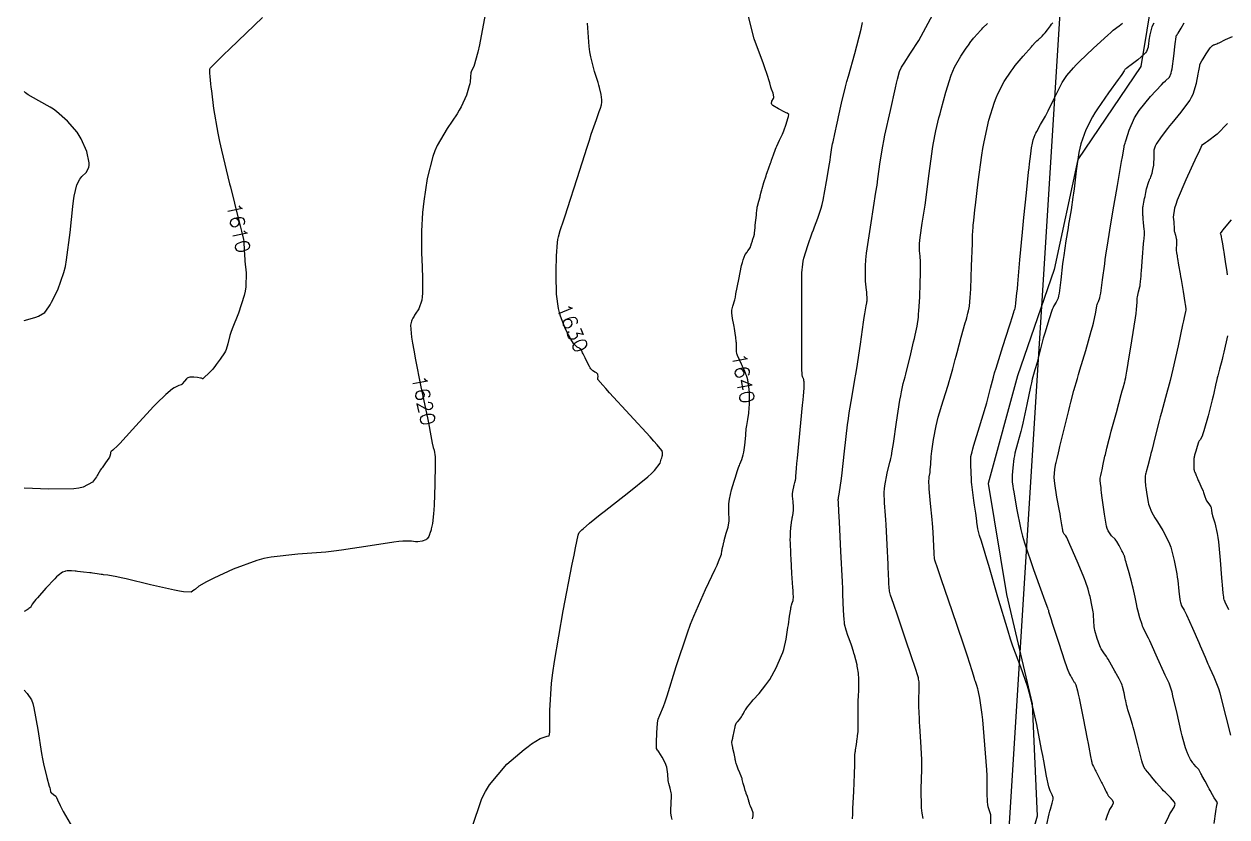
# Model space of a CAD drawing. Header units: metres. Extents: x 837477 to 838477, y 1189014 to 1191014.
# Drawn here: x 837476.5 to 837786.5, y 1189446.9 to 1189651.3 of the extents above; entities that cross this region are included whole.
import ezdxf

# ---------------------------------------------------------------- set-up
doc = ezdxf.new("R2010")
doc.units = ezdxf.units.M
doc.header["$LTSCALE"] = 0.3
doc.layers.add('COTAS 10', color=1, linetype='Continuous')
doc.layers.add('LINEA_DE_CEROS', color=61, linetype='Continuous')
doc.layers.add('Linea_Tendencia', color=51, linetype='Continuous', lineweight=20)
doc.styles.get("Standard").update_dxf_attribs({"font": 'simplex.shx'})

msp = doc.modelspace()

# ---------------------------------------------------------------- linework, layer by layer
at = {"layer": 'COTAS 10'}
for points, elevation in [([(837596.441, 1189659.834), (837594.328, 1189648.281), (837593.865, 1189645.979), (837593.455, 1189644.067), (837592.411, 1189640.402), (837591.862, 1189639.309), (837591.763, 1189639.018), (837591.687, 1189638.731), (837591.606, 1189637.739), (837591.48, 1189636.43), (837591.375, 1189635.944), (837591.24, 1189635.405), (837590.503, 1189633.013), (837589.173, 1189630.025), (837588.665, 1189629.11), (837588.096, 1189628.158), (837585.538, 1189624.405), (837582.952, 1189619.992), (837582.366, 1189618.624), (837581.836, 1189617.193), (837580.393, 1189611.497), (837579.518, 1189605.704), (837579.346, 1189604.211), (837579.204, 1189602.766), (837578.948, 1189597.949), (837578.953, 1189593.395), (837578.975, 1189592.115), (837579.008, 1189590.827), (837579.203, 1189586.11), (837579.207, 1189581.95), (837579.119, 1189581.014), (837578.991, 1189580.171), (837578.209, 1189577.907), (837577.346, 1189576.539), (837577.167, 1189576.261), (837577.014, 1189576.027), (837576.682, 1189575.547), (837576.5, 1189575.149), (837576.443, 1189574.968), (837576.383, 1189574.755), (837576.139, 1189573.728), (837576.372, 1189570.609), (837576.612, 1189569.078), (837576.927, 1189567.257), (837577.424, 1189564.741), (837578.701, 1189558.267), (837580.545, 1189549.358), (837580.905, 1189547.588), (837581.199, 1189546.12), (837581.719, 1189543.333), (837581.853, 1189542.556), (837581.905, 1189542.354), (837581.962, 1189542.158), (837582.222, 1189541.501), (837582.427, 1189539.771), (837582.451, 1189538.899), (837582.46, 1189537.857), (837582.373, 1189532.676), (837582.165, 1189527.296), (837582.098, 1189526.129), (837582.027, 1189525.102), (837581.735, 1189522.555), (837581.458, 1189521.205), (837581.397, 1189520.932), (837581.342, 1189520.702), (837581.2, 1189520.234), (837581.078, 1189519.964), (837581.037, 1189519.859), (837580.991, 1189519.741), (837580.799, 1189519.203), (837580.407, 1189518.645), (837580.237, 1189518.514), (837580.039, 1189518.393), (837579.1, 1189518.041), (837578.007, 1189517.871), (837577.712, 1189517.865), (837577.42, 1189517.877), (837576.395, 1189518.067), (837574.141, 1189518.058), (837573.074, 1189517.944), (837571.816, 1189517.782), (837565.675, 1189516.795), (837558.327, 1189515.682), (837556.307, 1189515.441), (837554.295, 1189515.229), (837547.08, 1189514.705), (837540.154, 1189513.909), (837538.322, 1189513.525), (837536.528, 1189513.07), (837530.361, 1189510.838), (837525.411, 1189508.517), (837524.384, 1189508.006), (837523.505, 1189507.552), (837521.575, 1189506.388), (837520.682, 1189505.68), (837520.457, 1189505.514), (837520.242, 1189505.361), (837519.549, 1189504.915), (837517.566, 1189504.982), (837516.539, 1189505.153), (837515.303, 1189505.39), (837509.114, 1189506.795), (837502.835, 1189508.288), (837501.543, 1189508.581), (837500.445, 1189508.821), (837498.095, 1189509.252), (837497.017, 1189509.362), (837496.721, 1189509.399), (837496.426, 1189509.44), (837495.372, 1189509.611), (837494.192, 1189509.799), (837493.819, 1189509.85), (837493.424, 1189509.9), (837491.831, 1189510.077), (837490.31, 1189510.224), (837489.961, 1189510.255), (837489.643, 1189510.282), (837488.756, 1189510.347), (837488.164, 1189510.375), (837488.032, 1189510.379), (837487.914, 1189510.381), (837487.603, 1189510.376), (837487.287, 1189510.31), (837487.165, 1189510.273), (837487.03, 1189510.228), (837486.418, 1189510.002), (837485.333, 1189509.199), (837484.899, 1189508.791), (837484.407, 1189508.303), (837482.145, 1189505.87), (837479.996, 1189503.438), (837479.575, 1189502.95), (837479.229, 1189502.543), (837478.609, 1189501.745), (837478.471, 1189501.471), (837478.429, 1189501.395), (837478.387, 1189501.318), (837478.222, 1189501.037), (837477.783, 1189500.656), (837477.568, 1189500.517), (837477.312, 1189500.362), (837476.514, 1189499.929)], 1620), ([(837537.99, 1189653.046), (837529.566, 1189644.951), (837527.946, 1189643.388), (837526.635, 1189642.119), (837524.474, 1189639.986), (837524.355, 1189639.772), (837524.331, 1189639.713), (837524.311, 1189639.654), (837524.273, 1189639.442), (837524.278, 1189639.069), (837524.286, 1189638.907), (837524.296, 1189638.721), (837524.354, 1189637.839), (837524.556, 1189635.939), (837524.657, 1189635.111), (837524.777, 1189634.152), (837525.375, 1189629.596), (837526.475, 1189623.2), (837526.912, 1189621.08), (837527.407, 1189618.81), (837529.484, 1189610.144), (837529.673, 1189609.352), (837531.806, 1189600.914), (837532.217, 1189599.287), (837532.55, 1189597.967), (837533.105, 1189595.762), (837533.15, 1189595.29), (837533.162, 1189595.063), (837533.174, 1189594.793), (837533.213, 1189593.471), (837533.317, 1189591.535), (837533.37, 1189590.878), (837533.433, 1189590.17), (837533.746, 1189587.175), (837533.674, 1189583.562), (837533.493, 1189582.462), (837533.244, 1189581.321), (837531.765, 1189576.842), (837530.168, 1189572.732), (837529.844, 1189571.824), (837529.572, 1189571.015), (837529.016, 1189568.921), (837528.586, 1189567.437), (837528.392, 1189567.012), (837528.166, 1189566.581), (837527.082, 1189564.974), (837526.025, 1189563.609), (837525.817, 1189563.33), (837525.645, 1189563.095), (837525.329, 1189562.604), (837525.07, 1189562.252), (837524.934, 1189562.104), (837524.771, 1189561.935), (837523.951, 1189561.14), (837523.132, 1189560.381), (837522.969, 1189560.234), (837522.835, 1189560.114), (837522.581, 1189559.91), (837522.514, 1189559.901), (837522.498, 1189559.904), (837522.483, 1189559.91), (837522.435, 1189559.952), (837522.217, 1189560.025), (837522.094, 1189560.049), (837521.944, 1189560.076), (837521.176, 1189560.189), (837520.306, 1189560.285), (837520.091, 1189560.3), (837519.887, 1189560.311), (837519.245, 1189560.311), (837518.684, 1189560.128), (837518.531, 1189560.024), (837518.38, 1189559.896), (837517.843, 1189559.241), (837517.298, 1189558.581), (837517.141, 1189558.451), (837516.983, 1189558.343), (837516.389, 1189558.142), (837515.507, 1189557.756), (837515.166, 1189557.532), (837514.784, 1189557.256), (837513.055, 1189555.833), (837510.654, 1189553.533), (837509.849, 1189552.704), (837508.982, 1189551.791), (837505.342, 1189547.8), (837501.975, 1189544.076), (837501.28, 1189543.332), (837500.688, 1189542.713), (837499.409, 1189541.513), (837498.941, 1189541.127), (837498.861, 1189541.021), (837498.803, 1189540.915), (837498.772, 1189540.532), (837498.647, 1189539.94), (837498.529, 1189539.701), (837498.375, 1189539.429), (837497.517, 1189538.178), (837496.603, 1189536.926), (837496.413, 1189536.654), (837496.25, 1189536.414), (837495.891, 1189535.82), (837495.52, 1189535.188), (837495.35, 1189534.926), (837495.151, 1189534.626), (837494.188, 1189533.224), (837491.752, 1189531.946), (837490.625, 1189531.723), (837489.301, 1189531.557), (837482.884, 1189531.431), (837476.514, 1189531.657)], 1610), ([(837643.572, 1189446.266), (837643.362, 1189446.945), (837643.221, 1189447.877), (837643.21, 1189448.235), (837643.211, 1189448.636), (837643.316, 1189450.443), (837643.383, 1189452.316), (837643.359, 1189452.759), (837643.318, 1189453.17), (837643.016, 1189454.377), (837642.67, 1189455.529), (837642.6, 1189455.904), (837642.542, 1189456.304), (837642.425, 1189457.95), (837642.176, 1189459.724), (837642.034, 1189460.205), (837641.86, 1189460.68), (837640.97, 1189462.358), (837640.077, 1189463.701), (837639.902, 1189463.965), (837639.757, 1189464.184), (837639.496, 1189464.583), (837639.47, 1189465.257), (837639.474, 1189465.647), (837639.483, 1189466.126), (837639.558, 1189468.592), (837639.743, 1189471.144), (837639.822, 1189471.676), (837639.912, 1189472.133), (837640.338, 1189473.154), (837641.299, 1189475.401), (837641.727, 1189476.63), (837642.225, 1189478.122), (837644.607, 1189485.705), (837647.49, 1189494.408), (837648.304, 1189496.607), (837649.123, 1189498.715), (837652.14, 1189505.565), (837654.626, 1189510.769), (837655.113, 1189511.839), (837655.511, 1189512.748), (837656.218, 1189514.691), (837656.365, 1189515.571), (837656.411, 1189515.811), (837656.458, 1189516.048), (837656.644, 1189516.888), (837656.851, 1189517.737), (837656.912, 1189517.98), (837656.973, 1189518.226), (837657.207, 1189519.144), (837657.466, 1189520.091), (837657.544, 1189520.357), (837657.624, 1189520.623), (837657.933, 1189521.598), (837658.165, 1189522.792), (837658.196, 1189523.197), (837658.213, 1189523.635), (837658.154, 1189525.485), (837658.17, 1189527.628), (837658.234, 1189528.251), (837658.323, 1189528.885), (837658.859, 1189531.281), (837659.51, 1189533.514), (837659.672, 1189534.046), (837659.826, 1189534.54), (837660.313, 1189536.012), (837660.753, 1189537.234), (837660.877, 1189537.57), (837661.001, 1189537.905), (837661.457, 1189539.107), (837661.853, 1189540.311), (837661.94, 1189540.647), (837662.017, 1189540.985), (837662.214, 1189542.215), (837662.338, 1189543.481), (837662.37, 1189543.842), (837662.4, 1189544.206), (837662.5, 1189545.558), (837662.632, 1189546.984), (837662.684, 1189547.395), (837662.741, 1189547.813), (837663.001, 1189549.383), (837663.257, 1189551.028), (837663.312, 1189551.494), (837663.36, 1189551.965), (837663.478, 1189553.702), (837663.497, 1189555.414), (837663.482, 1189555.869), (837663.459, 1189556.316), (837663.303, 1189557.86), (837663.107, 1189559.13), (837663.058, 1189559.404), (837663.011, 1189559.644), (837662.861, 1189560.229), (837662.667, 1189560.722), (837662.594, 1189560.904), (837662.511, 1189561.105), (837662.139, 1189561.995), (837661.679, 1189563.046), (837661.542, 1189563.349), (837661.4, 1189563.657), (837660.849, 1189564.81), (837660.382, 1189565.863), (837660.293, 1189566.108), (837660.222, 1189566.332), (837660.108, 1189566.969), (837660.109, 1189567.406), (837660.109, 1189567.817), (837660.115, 1189567.989), (837660.12, 1189568.041), (837660.125, 1189568.095), (837660.153, 1189568.305), (837660.128, 1189568.859), (837660.1, 1189569.131), (837660.063, 1189569.453), (837659.907, 1189570.648), (837659.855, 1189571.041), (837659.577, 1189572.884), (837659.496, 1189573.367), (837659.415, 1189573.838), (837659.106, 1189575.44), (837658.926, 1189576.858), (837658.925, 1189577.213), (837658.945, 1189577.551), (837659.193, 1189578.636), (837659.66, 1189580.28), (837659.817, 1189580.971), (837659.987, 1189581.764), (837660.701, 1189585.479), (837661.441, 1189589.132), (837661.626, 1189589.886), (837661.803, 1189590.529), (837662.371, 1189591.921), (837662.843, 1189592.542), (837662.958, 1189592.698), (837663.068, 1189592.849), (837663.411, 1189593.336), (837663.688, 1189593.828), (837663.757, 1189593.981), (837663.821, 1189594.141), (837664.024, 1189594.779), (837664.212, 1189595.464), (837664.267, 1189595.654), (837664.324, 1189595.845), (837664.543, 1189596.533), (837664.729, 1189597.199), (837664.765, 1189597.375), (837664.795, 1189597.548), (837664.846, 1189598.145), (837664.891, 1189598.898), (837664.916, 1189599.169), (837664.946, 1189599.468), (837665.102, 1189600.775), (837665.256, 1189602.061), (837665.286, 1189602.346), (837665.309, 1189602.601), (837665.346, 1189603.268), (837665.423, 1189603.917), (837665.472, 1189604.161), (837665.533, 1189604.432), (837665.851, 1189605.645), (837666.179, 1189606.821), (837666.246, 1189607.07), (837666.302, 1189607.285), (837666.417, 1189607.785), (837666.564, 1189608.374), (837666.639, 1189608.645), (837666.73, 1189608.963), (837667.186, 1189610.501), (837667.72, 1189612.207), (837667.861, 1189612.63), (837667.997, 1189613.032), (837668.464, 1189614.306), (837668.914, 1189615.503), (837669.04, 1189615.857), (837669.167, 1189616.221), (837669.63, 1189617.614), (837670.16, 1189619.078), (837670.329, 1189619.486), (837670.507, 1189619.895), (837671.231, 1189621.384), (837671.97, 1189622.928), (837672.159, 1189623.372), (837672.34, 1189623.824), (837672.938, 1189625.517), (837673.372, 1189626.954), (837673.45, 1189627.245), (837673.51, 1189627.49), (837673.577, 1189627.986), (837673.144, 1189628.332), (837672.89, 1189628.482), (837672.577, 1189628.656), (837670.958, 1189629.478), (837669.477, 1189630.38), (837669.25, 1189630.605), (837669.102, 1189630.818), (837669.232, 1189631.497), (837669.674, 1189632.175), (837669.723, 1189632.389), (837669.741, 1189632.614), (837669.542, 1189633.518), (837669.165, 1189634.523), (837669.071, 1189634.811), (837668.982, 1189635.104), (837668.695, 1189636.199), (837667.922, 1189638.624), (837667.525, 1189639.755), (837667.048, 1189641.087), (837664.669, 1189647.557), (837662.851, 1189654.671)], 1640), ([(837690.038, 1189446.412), (837690.075, 1189447.611), (837690.103, 1189448.301), (837690.139, 1189449.146), (837690.334, 1189453.494), (837690.526, 1189457.944), (837690.56, 1189458.855), (837690.586, 1189459.626), (837690.612, 1189461.249), (837690.599, 1189461.931), (837690.601, 1189462.108), (837690.605, 1189462.28), (837690.639, 1189462.861), (837690.727, 1189463.618), (837690.766, 1189463.901), (837690.811, 1189464.217), (837691.025, 1189465.624), (837691.242, 1189467.112), (837691.289, 1189467.479), (837691.33, 1189467.826), (837691.43, 1189468.915), (837691.476, 1189470.256), (837691.483, 1189470.761), (837691.488, 1189471.326), (837691.484, 1189473.849), (837691.489, 1189476.536), (837691.5, 1189477.204), (837691.515, 1189477.838), (837691.601, 1189479.849), (837691.657, 1189481.575), (837691.652, 1189482.029), (837691.639, 1189482.472), (837691.518, 1189483.985), (837691.312, 1189485.387), (837691.246, 1189485.76), (837691.175, 1189486.127), (837690.885, 1189487.397), (837690.513, 1189488.727), (837690.39, 1189489.132), (837690.259, 1189489.552), (837689.715, 1189491.202), (837689.143, 1189492.862), (837688.995, 1189493.289), (837688.851, 1189493.703), (837688.368, 1189495.078), (837687.988, 1189496.653), (837687.909, 1189497.192), (837687.841, 1189497.776), (837687.691, 1189500.257), (837687.544, 1189504.274), (837687.478, 1189505.826), (837687.402, 1189507.569), (837687.033, 1189515.453), (837686.665, 1189522.935), (837686.588, 1189524.425), (837686.522, 1189525.663), (837686.374, 1189528.033), (837686.359, 1189528.802), (837686.377, 1189529.031), (837686.404, 1189529.267), (837686.581, 1189530.178), (837686.936, 1189532.448), (837687.076, 1189533.541), (837687.234, 1189534.836), (837687.953, 1189541.189), (837688.76, 1189548.046), (837688.972, 1189549.659), (837689.18, 1189551.147), (837689.893, 1189555.489), (837690.638, 1189559.68), (837690.866, 1189561.073), (837691.104, 1189562.566), (837692.041, 1189568.801), (837692.882, 1189574.511), (837693.059, 1189575.673), (837693.212, 1189576.654), (837693.561, 1189578.684), (837693.715, 1189579.508), (837693.744, 1189579.728), (837693.767, 1189579.945), (837693.804, 1189580.7), (837693.732, 1189581.819), (837693.687, 1189582.266), (837693.632, 1189582.771), (837693.342, 1189585.091), (837693.345, 1189589.039), (837693.474, 1189590.571), (837693.658, 1189592.293), (837694.787, 1189600.1), (837696.062, 1189608.017), (837696.338, 1189609.809), (837696.581, 1189611.427), (837697.182, 1189615.827), (837697.811, 1189619.847), (837698.072, 1189621.226), (837698.371, 1189622.72), (837699.761, 1189629.075), (837701.116, 1189634.933), (837701.392, 1189636.113), (837701.624, 1189637.101), (837702.105, 1189639.075), (837702.667, 1189640.239), (837702.95, 1189640.717), (837703.289, 1189641.262), (837704.974, 1189643.793), (837707.096, 1189647.134), (837707.711, 1189648.19), (837708.338, 1189649.302), (837710.7, 1189653.793)], 1660), ([(837591.927, 1189444.075), (837594.485, 1189451.665), (837595.416, 1189453.508), (837596.444, 1189455.238), (837600.963, 1189460.551), (837605.408, 1189464.347), (837606.389, 1189465.12), (837607.261, 1189465.773), (837609.512, 1189467.128), (837610.805, 1189467.577), (837611.074, 1189467.659), (837611.304, 1189467.722), (837611.814, 1189467.797), (837611.998, 1189468.774), (837612.022, 1189469.406), (837612.035, 1189470.195), (837611.988, 1189474.351), (837612.448, 1189481.439), (837612.782, 1189484.077), (837613.204, 1189487.008), (837615.473, 1189500.032), (837617.79, 1189512.111), (837618.243, 1189514.446), (837618.614, 1189516.343), (837619.27, 1189519.55), (837619.388, 1189519.871), (837619.419, 1189519.949), (837619.45, 1189520.022), (837619.558, 1189520.246), (837620.03, 1189520.729), (837620.291, 1189520.965), (837620.609, 1189521.245), (837622.226, 1189522.627), (837624.992, 1189524.876), (837626.033, 1189525.703), (837627.194, 1189526.618), (837632.381, 1189530.661), (837637.249, 1189534.62), (837638.208, 1189535.483), (837638.999, 1189536.244), (837640.452, 1189538.152), (837640.741, 1189539.167), (837640.798, 1189539.365), (837640.845, 1189539.528), (837640.93, 1189539.817), (837640.951, 1189539.873), (837640.956, 1189539.889), (837640.962, 1189539.904), (837640.983, 1189539.959), (837641.001, 1189540.014), (837641.005, 1189540.03), (837641.008, 1189540.045), (837641.017, 1189540.101), (837641.023, 1189540.159), (837641.025, 1189540.176), (837641.026, 1189540.193), (837641.031, 1189540.255), (837641.037, 1189540.32), (837641.039, 1189540.339), (837641.042, 1189540.358), (837641.053, 1189540.43), (837641.065, 1189540.505), (837641.068, 1189540.526), (837641.07, 1189540.548), (837641.075, 1189540.628), (837641.076, 1189540.706), (837641.076, 1189540.727), (837641.074, 1189540.747), (837641.067, 1189540.818), (837641.055, 1189540.886), (837641.045, 1189540.924), (837641.023, 1189540.991), (837640.998, 1189541.062), (837640.991, 1189541.082), (837640.984, 1189541.103), (837640.959, 1189541.184), (837640.936, 1189541.272), (837640.931, 1189541.299), (837640.925, 1189541.326), (837640.908, 1189541.431), (837639.629, 1189542.9), (837638.828, 1189543.786), (837637.834, 1189544.881), (837627.428, 1189556.254), (837626.436, 1189557.346), (837625.638, 1189558.229), (837624.374, 1189559.679), (837624.384, 1189559.86), (837624.39, 1189559.943), (837624.397, 1189560.04), (837624.431, 1189560.512), (837624.399, 1189560.994), (837624.364, 1189561.098), (837624.318, 1189561.189), (837624.058, 1189561.412), (837623.712, 1189561.573), (837623.612, 1189561.624), (837623.51, 1189561.679), (837623.125, 1189561.901), (837622.617, 1189562.476), (837622.438, 1189562.753), (837622.241, 1189563.08), (837621.389, 1189564.687), (837621.099, 1189565.274), (837620.598, 1189566.283), (837620.44, 1189566.604), (837620.308, 1189566.873), (837620.052, 1189567.406), (837619.844, 1189567.622), (837619.743, 1189567.691), (837619.623, 1189567.764), (837619.033, 1189568.061), (837618.145, 1189568.963), (837617.838, 1189569.418), (837617.504, 1189569.962), (837616.077, 1189572.668), (837614.749, 1189576.049), (837614.478, 1189577.019), (837614.249, 1189578.003), (837613.771, 1189581.678), (837613.735, 1189582.788), (837613.645, 1189585.493), (837613.639, 1189586.566), (837613.645, 1189587.645), (837613.769, 1189591.601), (837614.025, 1189595.035), (837614.115, 1189595.784), (837614.213, 1189596.447), (837614.632, 1189598.114), (837615.596, 1189600.844), (837616.037, 1189602.176), (837616.554, 1189603.758), (837619.048, 1189611.555), (837621.625, 1189619.62), (837622.193, 1189621.371), (837622.699, 1189622.913), (837624.001, 1189626.741), (837624.748, 1189628.822), (837624.903, 1189629.262), (837625.036, 1189629.643), (837625.331, 1189630.53), (837625.403, 1189631.236), (837625.395, 1189631.503), (837625.376, 1189631.802), (837625.208, 1189633.143), (837624.799, 1189634.994), (837624.627, 1189635.615), (837624.43, 1189636.283), (837623.509, 1189639.085), (837622.568, 1189642.884), (837622.358, 1189644.18), (837622.171, 1189645.582), (837621.679, 1189651.527)], 1630), ([(837664.279, 1189446.415), (837664.398, 1189447.233), (837664.431, 1189447.464), (837664.422, 1189447.739), (837664.391, 1189448.007), (837664.096, 1189448.916), (837663.729, 1189449.681), (837663.652, 1189449.857), (837663.586, 1189450.017), (837663.44, 1189450.469), (837663.315, 1189450.942), (837663.262, 1189451.116), (837663.202, 1189451.31), (837662.92, 1189452.164), (837662.635, 1189452.997), (837662.573, 1189453.177), (837662.518, 1189453.335), (837662.38, 1189453.723), (837662.247, 1189454.157), (837662.195, 1189454.344), (837662.137, 1189454.56), (837661.872, 1189455.582), (837661.603, 1189456.602), (837661.542, 1189456.818), (837661.487, 1189457.004), (837661.336, 1189457.434), (837661.15, 1189457.863), (837661.073, 1189458.048), (837660.984, 1189458.262), (837660.571, 1189459.276), (837660.174, 1189460.28), (837660.096, 1189460.488), (837660.031, 1189460.666), (837659.912, 1189461.053), (837659.826, 1189461.512), (837659.782, 1189461.734), (837659.731, 1189461.997), (837659.473, 1189463.291), (837659.204, 1189464.607), (837659.145, 1189464.885), (837659.092, 1189465.125), (837658.96, 1189465.676), (837658.912, 1189466.006), (837658.913, 1189466.107), (837658.92, 1189466.212), (837658.998, 1189466.623), (837659.144, 1189467.246), (837659.194, 1189467.484), (837659.249, 1189467.75), (837659.482, 1189468.951), (837659.731, 1189470.118), (837659.796, 1189470.364), (837659.859, 1189470.577), (837660.07, 1189471.065), (837660.326, 1189471.396), (837660.417, 1189471.509), (837660.516, 1189471.632), (837660.949, 1189472.153), (837661.39, 1189472.729), (837661.495, 1189472.887), (837661.592, 1189473.043), (837661.879, 1189473.597), (837662.189, 1189474.194), (837662.3, 1189474.376), (837662.422, 1189474.565), (837662.952, 1189475.312), (837663.781, 1189476.327), (837664.092, 1189476.687), (837664.437, 1189477.08), (837665.974, 1189478.782), (837667.718, 1189480.967), (837668.194, 1189481.665), (837668.666, 1189482.403), (837670.346, 1189485.403), (837671.752, 1189488.512), (837672.051, 1189489.318), (837672.312, 1189490.101), (837672.928, 1189492.731), (837673.283, 1189495.152), (837673.38, 1189495.802), (837673.475, 1189496.444), (837673.811, 1189498.691), (837674.084, 1189500.465), (837674.139, 1189500.81), (837674.185, 1189501.09), (837674.279, 1189501.572), (837674.342, 1189501.717), (837674.369, 1189501.786), (837674.401, 1189501.866), (837674.55, 1189502.26), (837674.693, 1189502.732), (837674.721, 1189502.862), (837674.744, 1189502.993), (837674.784, 1189503.463), (837674.731, 1189504.703), (837674.696, 1189505.318), (837674.651, 1189506.052), (837674.415, 1189509.685), (837674.171, 1189513.519), (837674.122, 1189514.379), (837674.081, 1189515.152), (837673.999, 1189517.215), (837673.989, 1189518.615), (837673.993, 1189518.97), (837674, 1189519.311), (837674.051, 1189520.422), (837674.134, 1189521.419), (837674.161, 1189521.687), (837674.19, 1189521.953), (837674.311, 1189522.885), (837674.453, 1189523.782), (837674.496, 1189524.026), (837674.54, 1189524.267), (837674.712, 1189525.122), (837674.821, 1189526.107), (837674.825, 1189526.432), (837674.818, 1189526.779), (837674.701, 1189528.217), (837674.584, 1189529.647), (837674.578, 1189529.988), (837674.582, 1189530.306), (837674.692, 1189531.258), (837674.876, 1189532.027), (837674.927, 1189532.229), (837674.978, 1189532.428), (837675.162, 1189533.109), (837675.312, 1189533.756), (837675.341, 1189533.933), (837675.365, 1189534.109), (837675.408, 1189534.737), (837675.579, 1189536.884), (837675.684, 1189538.017), (837675.814, 1189539.385), (837677.166, 1189553.102), (837677.293, 1189554.436), (837677.394, 1189555.528), (837677.546, 1189557.458), (837677.535, 1189557.804), (837677.535, 1189557.992), (837677.543, 1189558.321), (837677.55, 1189558.636), (837677.549, 1189558.719), (837677.546, 1189558.801), (837677.528, 1189559.086), (837677.498, 1189559.349), (837677.488, 1189559.417), (837677.477, 1189559.483), (837677.431, 1189559.705), (837677.373, 1189559.915), (837677.355, 1189559.973), (837677.335, 1189560.031), (837677.253, 1189560.242), (837677.164, 1189560.448), (837677.114, 1189560.558), (837677.024, 1189560.748), (837676.953, 1189562.727), (837676.941, 1189563.909), (837676.931, 1189565.367), (837676.921, 1189572.924), (837676.929, 1189580.808), (837676.93, 1189582.473), (837676.931, 1189583.913), (837676.931, 1189587.241), (837677.169, 1189589.446), (837677.32, 1189590.179), (837677.508, 1189590.964), (837678.491, 1189594.239), (837679.636, 1189597.52), (837679.926, 1189598.309), (837680.204, 1189599.045), (837681.107, 1189601.273), (837681.949, 1189603.872), (837682.188, 1189604.842), (837682.429, 1189605.921), (837683.321, 1189610.723), (837684.072, 1189615.326), (837684.224, 1189616.28), (837684.352, 1189617.095), (837684.613, 1189618.88), (837684.805, 1189620.058), (837684.889, 1189620.49), (837684.987, 1189620.969), (837685.454, 1189623.081), (837686.06, 1189625.753), (837686.246, 1189626.583), (837686.439, 1189627.454), (837687.203, 1189630.927), (837688.225, 1189635.164), (837688.581, 1189636.517), (837688.97, 1189637.947), (837690.638, 1189643.76), (837692.223, 1189650.009), (837692.558, 1189651.714)], 1650), ([(837708.243, 1189446.562), (837707.997, 1189447.895), (837707.816, 1189449.241), (837707.706, 1189454.212), (837707.888, 1189459.135), (837707.891, 1189460.451), (837707.874, 1189461.746), (837707.641, 1189466.253), (837707.342, 1189470.311), (837707.283, 1189471.324), (837707.235, 1189472.288), (837707.148, 1189475.368), (837707.142, 1189477.75), (837707.145, 1189478.274), (837707.151, 1189478.74), (837707.188, 1189479.932), (837707.213, 1189480.711), (837707.211, 1189480.915), (837707.205, 1189481.115), (837707.15, 1189481.798), (837707.057, 1189482.43), (837707.027, 1189482.599), (837706.996, 1189482.764), (837706.865, 1189483.337), (837706.251, 1189485.239), (837705.915, 1189486.243), (837705.506, 1189487.453), (837703.43, 1189493.545), (837701.326, 1189499.689), (837700.899, 1189500.931), (837700.54, 1189501.976), (837699.808, 1189504.091), (837699.565, 1189505.097), (837699.515, 1189505.441), (837699.472, 1189505.814), (837699.376, 1189507.397), (837699.282, 1189509.961), (837699.24, 1189510.952), (837699.191, 1189512.065), (837698.956, 1189517.097), (837698.676, 1189522.296), (837698.599, 1189523.514), (837698.522, 1189524.635), (837698.244, 1189527.882), (837698.188, 1189530.659), (837698.251, 1189531.484), (837698.347, 1189532.333), (837698.98, 1189535.599), (837699.667, 1189538.355), (837699.798, 1189538.882), (837699.903, 1189539.306), (837700.071, 1189539.985), (837700.269, 1189541.324), (837700.55, 1189543.208), (837701.365, 1189548.671), (837702.246, 1189554.336), (837702.443, 1189555.506), (837702.62, 1189556.504), (837703.092, 1189558.671), (837703.569, 1189560.358), (837703.75, 1189561.054), (837703.952, 1189561.849), (837704.858, 1189565.546), (837705.77, 1189569.407), (837705.975, 1189570.305), (837706.161, 1189571.129), (837706.66, 1189573.489), (837706.987, 1189575.775), (837707.062, 1189576.553), (837707.132, 1189577.393), (837707.332, 1189580.952), (837707.459, 1189584.544), (837707.483, 1189585.406), (837707.502, 1189586.21), (837707.53, 1189588.637), (837707.494, 1189590.538), (837707.472, 1189591.012), (837707.445, 1189591.463), (837707.307, 1189592.901), (837707.308, 1189594.781), (837707.369, 1189595.51), (837707.457, 1189596.33), (837707.994, 1189600.048), (837708.696, 1189604.621), (837708.887, 1189605.98), (837709.077, 1189607.38), (837709.751, 1189612.775), (837710.421, 1189617.911), (837710.608, 1189619.149), (837710.796, 1189620.306), (837711.48, 1189623.82), (837712.296, 1189627.174), (837712.567, 1189628.23), (837712.857, 1189629.342), (837714.067, 1189633.82), (837715.466, 1189638.183), (837715.876, 1189639.222), (837716.295, 1189640.188), (837717.887, 1189643.067), (837719.302, 1189645.108), (837719.608, 1189645.546), (837719.878, 1189645.928), (837720.545, 1189646.847), (837721.051, 1189647.479), (837721.219, 1189647.68), (837721.399, 1189647.893), (837722.151, 1189648.757), (837723.056, 1189649.747), (837723.334, 1189650.04), (837723.623, 1189650.341), (837724.762, 1189651.495)], 1670), ([(837725.683, 1189442.483), (837725.652, 1189447.435), (837725.001, 1189449.572), (837724.889, 1189450.178), (837724.807, 1189450.79), (837724.757, 1189453.049), (837724.749, 1189456.362), (837724.694, 1189457.637), (837724.615, 1189459.069), (837724.139, 1189465.534), (837723.56, 1189471.926), (837723.417, 1189473.311), (837723.281, 1189474.53), (837722.852, 1189477.542), (837722.492, 1189479.218), (837722.4, 1189479.594), (837722.311, 1189479.932), (837722.018, 1189480.835), (837721.671, 1189481.812), (837721.549, 1189482.197), (837721.415, 1189482.631), (837720.835, 1189484.61), (837719.651, 1189488.386), (837719.135, 1189489.953), (837718.538, 1189491.745), (837715.704, 1189500.101), (837712.974, 1189508.075), (837712.443, 1189509.627), (837712.008, 1189510.895), (837711.248, 1189513.105), (837711.143, 1189513.541), (837711.121, 1189513.69), (837711.102, 1189513.851), (837711.061, 1189514.538), (837711.02, 1189515.649), (837711.002, 1189516.078), (837710.981, 1189516.561), (837710.879, 1189518.742), (837710.688, 1189521.657), (837710.61, 1189522.602), (837710.522, 1189523.606), (837710.113, 1189527.732), (837709.773, 1189531.54), (837709.727, 1189532.344), (837709.703, 1189533.04), (837709.79, 1189534.65), (837709.985, 1189535.698), (837710.028, 1189536.039), (837710.066, 1189536.403), (837710.166, 1189537.901), (837710.319, 1189539.873), (837710.391, 1189540.535), (837710.475, 1189541.248), (837710.887, 1189544.24), (837711.574, 1189547.794), (837711.831, 1189548.86), (837712.118, 1189549.962), (837713.398, 1189554.24), (837714.671, 1189558.245), (837714.954, 1189559.175), (837715.207, 1189560.027), (837715.867, 1189562.458), (837716.483, 1189564.879), (837716.709, 1189565.725), (837716.957, 1189566.648), (837718.052, 1189570.613), (837719.073, 1189574.282), (837719.275, 1189575.018), (837719.443, 1189575.632), (837719.759, 1189576.84), (837719.87, 1189577.369), (837719.91, 1189577.556), (837719.953, 1189577.76), (837720.137, 1189578.641), (837720.35, 1189580.824), (837720.41, 1189581.849), (837720.471, 1189583.057), (837720.697, 1189588.937), (837720.895, 1189594.779), (837720.938, 1189595.962), (837720.977, 1189596.957), (837721.078, 1189598.982), (837721.144, 1189599.723), (837721.161, 1189599.909), (837721.178, 1189600.086), (837721.237, 1189600.654), (837721.448, 1189602.499), (837721.561, 1189603.481), (837721.698, 1189604.668), (837722.39, 1189610.654), (837723.334, 1189617.545), (837723.63, 1189619.301), (837723.94, 1189620.991), (837725.186, 1189626.549), (837726.601, 1189631.203), (837727.019, 1189632.324), (837727.447, 1189633.371), (837729.084, 1189636.549), (837730.877, 1189639.197), (837731.403, 1189639.911), (837731.942, 1189640.617), (837733.996, 1189643.096), (837736.126, 1189645.51), (837736.43, 1189645.854), (837737.057, 1189646.563), (837737.334, 1189646.851), (837737.418, 1189646.929), (837737.504, 1189647.007), (837737.838, 1189647.285), (837738.21, 1189647.59), (837738.32, 1189647.686), (837738.432, 1189647.786), (837738.863, 1189648.188), (837739.348, 1189648.708), (837739.495, 1189648.883), (837739.647, 1189649.071), (837740.243, 1189649.861), (837741.031, 1189650.921), (837741.304, 1189651.28), (837741.601, 1189651.666)], 1680), ([(837740.062, 1189444.939), (837740.7, 1189447.755), (837740.86, 1189448.388), (837741.012, 1189448.958), (837741.5, 1189450.486), (837741.757, 1189451.489), (837741.762, 1189451.727), (837741.74, 1189451.948), (837741.424, 1189452.604), (837740.909, 1189453.671), (837740.761, 1189454.152), (837740.61, 1189454.713), (837740.048, 1189457.408), (837739.304, 1189461.414), (837739.039, 1189462.801), (837738.748, 1189464.309), (837737.483, 1189470.759), (837735.979, 1189477.427), (837735.537, 1189479.072), (837735.084, 1189480.629), (837733.355, 1189485.528), (837731.363, 1189490.925), (837730.743, 1189492.797), (837730.094, 1189494.833), (837727.506, 1189503.55), (837725.161, 1189511.722), (837724.665, 1189513.415), (837724.236, 1189514.86), (837723.242, 1189518.022), (837722.761, 1189519.459), (837722.656, 1189519.817), (837722.563, 1189520.158), (837722.33, 1189521.245), (837722.147, 1189522.448), (837722.087, 1189522.861), (837722.022, 1189523.31), (837721.753, 1189525.219), (837721.456, 1189527.345), (837721.374, 1189527.93), (837721.293, 1189528.513), (837720.998, 1189530.606), (837720.753, 1189532.677), (837720.702, 1189533.247), (837720.658, 1189533.816), (837720.562, 1189535.855), (837720.521, 1189537.586), (837720.511, 1189537.96), (837720.503, 1189538.289), (837720.48, 1189539.097), (837720.468, 1189539.527), (837720.466, 1189539.618), (837720.465, 1189539.696), (837720.467, 1189539.875), (837720.823, 1189541.099), (837721.046, 1189541.837), (837721.322, 1189542.747), (837722.766, 1189547.471), (837724.289, 1189552.565), (837724.614, 1189553.707), (837724.898, 1189554.733), (837725.576, 1189557.471), (837726.315, 1189560.329), (837726.637, 1189561.43), (837727.009, 1189562.665), (837728.778, 1189568.248), (837730.49, 1189573.535), (837730.826, 1189574.585), (837731.103, 1189575.455), (837731.605, 1189577.101), (837731.711, 1189577.493), (837731.737, 1189577.572), (837731.763, 1189577.638), (837731.846, 1189577.772), (837731.938, 1189578.063), (837731.969, 1189578.228), (837732.002, 1189578.43), (837732.142, 1189579.465), (837732.392, 1189581.94), (837732.495, 1189583.049), (837732.612, 1189584.343), (837733.155, 1189590.546), (837733.8, 1189597.703), (837733.98, 1189599.597), (837734.162, 1189601.454), (837734.828, 1189607.843), (837735.407, 1189613.114), (837735.534, 1189614.265), (837735.647, 1189615.282), (837735.936, 1189617.843), (837736.154, 1189619.433), (837736.222, 1189619.839), (837736.294, 1189620.229), (837736.581, 1189621.511), (837737.063, 1189622.83), (837737.256, 1189623.242), (837737.476, 1189623.676), (837738.489, 1189625.413), (837739.733, 1189627.561), (837740.099, 1189628.253), (837740.474, 1189628.988), (837741.906, 1189631.995), (837743.32, 1189634.929), (837743.683, 1189635.617), (837744.035, 1189636.251), (837745.204, 1189638.094), (837746.929, 1189640.082), (837747.631, 1189640.808), (837748.431, 1189641.61), (837752.129, 1189645.139), (837755.779, 1189648.474), (837756.548, 1189649.153), (837757.213, 1189649.727), (837758.741, 1189650.919), (837759.604, 1189651.555)], 1690), ([(837767.679, 1189651.536), (837767.192, 1189650.588), (837767.075, 1189650.279), (837766.965, 1189649.949), (837766.631, 1189648.586), (837766.396, 1189647.184), (837766.348, 1189646.829), (837766.308, 1189646.489), (837766.225, 1189645.382), (837765.79, 1189644.261), (837765.527, 1189643.912), (837765.203, 1189643.547), (837763.518, 1189642.09), (837761.813, 1189640.815), (837761.475, 1189640.564), (837761.196, 1189640.358), (837760.677, 1189639.985), (837760.536, 1189639.887), (837760.496, 1189639.854), (837760.455, 1189639.818), (837760.306, 1189639.669), (837760.176, 1189639.508), (837760.147, 1189639.465), (837760.122, 1189639.423), (837760.056, 1189639.277), (837759.403, 1189638.316), (837759.006, 1189637.761), (837758.517, 1189637.081), (837755.969, 1189633.579), (837753.149, 1189629.486), (837752.488, 1189628.433), (837751.878, 1189627.416), (837750.106, 1189624.031), (837748.851, 1189620.492), (837748.567, 1189619.377), (837748.311, 1189618.204), (837747.615, 1189613.478), (837747.107, 1189608.837), (837746.97, 1189607.717), (837746.833, 1189606.669), (837746.351, 1189603.478), (837745.857, 1189600.584), (837745.713, 1189599.723), (837745.565, 1189598.836), (837745.006, 1189595.415), (837744.451, 1189591.696), (837744.306, 1189590.62), (837744.165, 1189589.526), (837743.687, 1189585.408), (837743.231, 1189581.936), (837743.103, 1189581.248), (837742.975, 1189580.679), (837742.506, 1189579.613), (837741.923, 1189578.738), (837741.723, 1189578.29), (837741.507, 1189577.753), (837740.585, 1189575.071), (837739.637, 1189571.947), (837739.404, 1189571.132), (837739.184, 1189570.339), (837738.495, 1189567.652), (837737.898, 1189565.268), (837737.736, 1189564.664), (837737.575, 1189564.086), (837737.005, 1189562.201), (837736.342, 1189559.779), (837736.121, 1189558.861), (837735.886, 1189557.836), (837734.902, 1189553.243), (837733.875, 1189548.49), (837733.612, 1189547.365), (837733.358, 1189546.322), (837732.519, 1189543.243), (837731.862, 1189540.735), (837731.724, 1189540.052), (837731.604, 1189539.373), (837731.325, 1189536.963), (837731.201, 1189535.026), (837731.177, 1189534.645), (837731.159, 1189534.331), (837731.131, 1189533.761), (837731.14, 1189533.618), (837731.144, 1189533.574), (837731.149, 1189533.527), (837731.172, 1189533.342), (837731.353, 1189532.18), (837731.457, 1189531.517), (837731.585, 1189530.706), (837732.243, 1189526.545), (837733.411, 1189520.997), (837733.861, 1189519.311), (837734.365, 1189517.561), (837736.64, 1189510.699), (837738.791, 1189504.76), (837739.217, 1189503.591), (837739.57, 1189502.628), (837740.23, 1189500.866), (837740.378, 1189500.518), (837740.433, 1189500.386), (837740.482, 1189500.255), (837740.499, 1189500.19), (837740.509, 1189500.15), (837740.526, 1189500.07), (837740.54, 1189499.99), (837740.543, 1189499.97), (837740.545, 1189499.95), (837740.547, 1189499.886), (837740.935, 1189498.633), (837741.18, 1189497.865), (837741.484, 1189496.914), (837743.08, 1189491.956), (837744.726, 1189486.951), (837745.062, 1189485.969), (837745.346, 1189485.164), (837745.939, 1189483.715), (837746.217, 1189483.334), (837746.302, 1189483.201), (837746.391, 1189483.057), (837746.742, 1189482.44), (837747.092, 1189481.798), (837747.181, 1189481.639), (837747.267, 1189481.488), (837747.546, 1189481.009), (837747.995, 1189479.43), (837748.187, 1189478.586), (837748.409, 1189477.565), (837749.457, 1189472.407), (837750.507, 1189467.045), (837750.73, 1189465.895), (837750.924, 1189464.89), (837751.379, 1189462.471), (837751.606, 1189461.272), (837751.656, 1189461.035), (837751.701, 1189460.841), (837751.815, 1189460.485), (837751.912, 1189460.345), (837751.945, 1189460.286), (837751.981, 1189460.22), (837752.136, 1189459.908), (837752.442, 1189459.288), (837752.574, 1189459.026), (837752.726, 1189458.726), (837753.445, 1189457.319), (837754.193, 1189455.85), (837754.363, 1189455.512), (837754.517, 1189455.203), (837754.941, 1189454.332), (837755.238, 1189453.709), (837755.312, 1189453.556), (837755.383, 1189453.412), (837755.608, 1189452.961), (837755.792, 1189452.614), (837755.836, 1189452.535), (837755.878, 1189452.464), (837756.007, 1189452.268), (837756.202, 1189452.043), (837756.287, 1189451.953), (837756.384, 1189451.852), (837756.845, 1189451.388), (837757.186, 1189450.833), (837757.207, 1189450.674), (837757.197, 1189450.513), (837756.899, 1189449.913), (837756.397, 1189449.134), (837756.259, 1189448.859), (837756.121, 1189448.56), (837755.626, 1189447.265), (837755.195, 1189445.971)], 1700), ([(837770.178, 1189444.304), (837771.515, 1189447.144), (837771.827, 1189447.742), (837772.112, 1189448.259), (837772.93, 1189449.449), (837773.177, 1189450.228), (837773.103, 1189450.486), (837772.967, 1189450.764), (837771.962, 1189451.92), (837770.558, 1189453.282), (837770.17, 1189453.689), (837769.782, 1189454.11), (837768.387, 1189455.736), (837767.179, 1189457.213), (837766.91, 1189457.539), (837766.669, 1189457.829), (837766.036, 1189458.58), (837765.631, 1189459.068), (837765.534, 1189459.193), (837765.444, 1189459.313), (837765.172, 1189459.709), (837764.78, 1189460.827), (837764.614, 1189461.403), (837764.422, 1189462.093), (837763.524, 1189465.548), (837762.58, 1189469.21), (837762.36, 1189470.032), (837762.159, 1189470.771), (837761.581, 1189472.745), (837761.18, 1189474.009), (837761.09, 1189474.299), (837761.008, 1189474.564), (837760.789, 1189475.306), (837760.649, 1189475.816), (837760.618, 1189475.935), (837760.591, 1189476.043), (837760.518, 1189476.353), (837760.41, 1189476.895), (837760.36, 1189477.15), (837760.3, 1189477.45), (837760.013, 1189478.911), (837759.61, 1189480.531), (837759.478, 1189480.932), (837759.338, 1189481.311), (837758.759, 1189482.508), (837758.065, 1189483.699), (837757.852, 1189484.074), (837757.631, 1189484.47), (837756.759, 1189486.065), (837755.888, 1189487.6), (837755.667, 1189487.958), (837755.455, 1189488.287), (837754.764, 1189489.234), (837754.118, 1189490.268), (837753.934, 1189490.652), (837753.748, 1189491.079), (837753.061, 1189492.974), (837752.501, 1189494.982), (837752.396, 1189495.481), (837752.312, 1189495.954), (837752.191, 1189497.453), (837752.132, 1189498.895), (837752.088, 1189499.332), (837752.031, 1189499.786), (837751.727, 1189501.56), (837751.342, 1189503.336), (837751.234, 1189503.792), (837751.127, 1189504.231), (837750.736, 1189505.683), (837750.059, 1189507.608), (837749.77, 1189508.344), (837749.438, 1189509.169), (837747.874, 1189512.884), (837746.341, 1189516.426), (837746.029, 1189517.142), (837745.764, 1189517.744), (837745.212, 1189518.96), (837744.971, 1189519.379), (837744.902, 1189519.477), (837744.832, 1189519.568), (837744.572, 1189519.832), (837744.316, 1189520.329), (837744.248, 1189520.567), (837744.182, 1189520.848), (837743.956, 1189522.223), (837743.628, 1189524.328), (837743.498, 1189525.069), (837743.352, 1189525.879), (837742.68, 1189529.377), (837742.12, 1189532.879), (837742.044, 1189533.692), (837742.002, 1189534.438), (837742.134, 1189536.564), (837742.44, 1189538.016), (837742.507, 1189538.337), (837742.566, 1189538.622), (837742.717, 1189539.357), (837743.057, 1189540.817), (837743.236, 1189541.56), (837743.452, 1189542.45), (837744.539, 1189546.884), (837745.736, 1189551.697), (837746.022, 1189552.826), (837746.289, 1189553.866), (837747.086, 1189556.884), (837747.958, 1189559.95), (837748.271, 1189561.021), (837748.615, 1189562.187), (837750.118, 1189567.2), (837751.551, 1189572.137), (837751.852, 1189573.257), (837752.111, 1189574.268), (837752.699, 1189577.027), (837753.006, 1189578.706), (837753.087, 1189579.038), (837753.167, 1189579.311), (837753.442, 1189579.815), (837753.759, 1189580.752), (837753.866, 1189581.298), (837753.98, 1189581.969), (837754.458, 1189585.424), (837754.998, 1189589.555), (837755.151, 1189590.651), (837755.305, 1189591.726), (837755.873, 1189595.436), (837756.597, 1189599.806), (837756.85, 1189601.297), (837757.125, 1189602.909), (837758.305, 1189609.75), (837759.376, 1189615.92), (837759.582, 1189617.11), (837759.748, 1189618.076), (837760.021, 1189619.692), (837760.034, 1189619.815), (837760.037, 1189619.839), (837760.04, 1189619.859), (837760.044, 1189619.897), (837760.046, 1189619.908), (837760.047, 1189619.91), (837760.048, 1189619.913), (837760.05, 1189619.922), (837760.053, 1189619.93), (837760.053, 1189619.932), (837760.054, 1189619.935), (837760.055, 1189619.943), (837760.056, 1189619.952), (837760.056, 1189619.957), (837760.055, 1189619.965), (837760.053, 1189619.974), (837760.053, 1189619.976), (837760.052, 1189619.979), (837760.05, 1189619.987), (837760.237, 1189620.602), (837760.356, 1189620.986), (837760.504, 1189621.463), (837761.28, 1189623.961), (837762.718, 1189627.177), (837763.283, 1189628.108), (837763.92, 1189629.056), (837766.825, 1189632.626), (837769.626, 1189635.638), (837770.197, 1189636.235), (837770.68, 1189636.729), (837771.688, 1189637.657), (837772.124, 1189638.638), (837772.246, 1189639.166), (837772.368, 1189639.805), (837772.816, 1189643.037), (837773.18, 1189646.229), (837773.249, 1189646.842), (837773.305, 1189647.337), (837773.393, 1189648.151), (837773.397, 1189648.192), (837773.399, 1189648.201), (837773.402, 1189648.21), (837773.417, 1189648.232), (837773.434, 1189648.248), (837773.439, 1189648.252), (837773.455, 1189648.272), (837773.648, 1189648.591), (837773.766, 1189648.786), (837773.912, 1189649.027), (837774.672, 1189650.286), (837775.51, 1189651.651)], 1710), ([(837783.22, 1189445.237), (837783.656, 1189448.307), (837783.748, 1189448.912), (837783.828, 1189449.411), (837784.013, 1189450.329), (837784.043, 1189450.572), (837784.026, 1189450.646), (837783.997, 1189450.723), (837783.799, 1189451.024), (837783.477, 1189451.47), (837783.37, 1189451.638), (837783.255, 1189451.825), (837782.775, 1189452.661), (837782.16, 1189453.778), (837781.959, 1189454.142), (837781.746, 1189454.53), (837780.868, 1189456.13), (837780.078, 1189457.589), (837779.92, 1189457.888), (837779.789, 1189458.142), (837779.536, 1189458.681), (837779.346, 1189459.001), (837779.255, 1189459.118), (837779.147, 1189459.246), (837778.619, 1189459.806), (837778.003, 1189460.495), (837777.841, 1189460.703), (837777.682, 1189460.919), (837777.136, 1189461.763), (837776.621, 1189462.758), (837776.481, 1189463.069), (837776.342, 1189463.396), (837775.848, 1189464.706), (837775.217, 1189466.922), (837774.992, 1189467.82), (837774.743, 1189468.842), (837773.662, 1189473.56), (837772.599, 1189478.13), (837772.363, 1189479.057), (837772.151, 1189479.839), (837771.596, 1189481.443), (837770.903, 1189482.824), (837770.605, 1189483.465), (837770.261, 1189484.219), (837768.633, 1189487.875), (837766.975, 1189491.581), (837766.612, 1189492.366), (837766.291, 1189493.048), (837765.476, 1189494.638), (837764.931, 1189495.749), (837764.779, 1189496.128), (837764.627, 1189496.539), (837764.077, 1189498.278), (837763.548, 1189500.271), (837763.411, 1189500.841), (837763.276, 1189501.418), (837762.822, 1189503.568), (837762.323, 1189505.876), (837762.161, 1189506.553), (837761.989, 1189507.246), (837761.28, 1189509.887), (837760.641, 1189512.168), (837760.513, 1189512.634), (837760.406, 1189513.029), (837760.194, 1189513.859), (837760.114, 1189514.183), (837760.089, 1189514.259), (837760.063, 1189514.329), (837759.962, 1189514.532), (837759.864, 1189514.691), (837759.839, 1189514.734), (837759.816, 1189514.776), (837759.744, 1189514.922), (837759.682, 1189515.057), (837759.666, 1189515.092), (837759.592, 1189515.24), (837759.431, 1189515.557), (837759.349, 1189515.719), (837759.252, 1189515.913), (837758.764, 1189516.879), (837758.097, 1189517.978), (837757.886, 1189518.255), (837757.663, 1189518.521), (837756.764, 1189519.384), (837755.889, 1189520.719), (837755.682, 1189521.282), (837755.49, 1189521.929), (837754.922, 1189524.965), (837754.529, 1189527.995), (837754.447, 1189528.639), (837754.377, 1189529.198), (837754.219, 1189530.51), (837754.127, 1189531.324), (837754.098, 1189531.569), (837754.067, 1189531.822), (837753.942, 1189532.805), (837753.866, 1189533.763), (837753.866, 1189534), (837753.876, 1189534.225), (837753.987, 1189534.936), (837754.189, 1189535.77), (837754.257, 1189536.073), (837754.329, 1189536.406), (837754.63, 1189537.871), (837754.972, 1189539.516), (837755.071, 1189539.964), (837755.171, 1189540.408), (837755.543, 1189541.984), (837756.155, 1189544.344), (837756.405, 1189545.283), (837756.691, 1189546.345), (837758.016, 1189551.21), (837759.289, 1189555.864), (837759.542, 1189556.794), (837759.752, 1189557.568), (837760.153, 1189559.064), (837760.256, 1189559.474), (837760.279, 1189559.564), (837760.299, 1189559.642), (837760.351, 1189559.838), (837760.39, 1189559.987), (837760.402, 1189560.035), (837760.414, 1189560.087), (837760.463, 1189560.303), (837760.734, 1189561.889), (837760.886, 1189562.805), (837761.072, 1189563.927), (837762.023, 1189569.704), (837762.943, 1189575.562), (837763.109, 1189576.735), (837763.237, 1189577.715), (837763.379, 1189579.633), (837763.368, 1189580.435), (837763.399, 1189580.71), (837763.446, 1189581.008), (837763.738, 1189582.276), (837764.057, 1189583.555), (837764.12, 1189583.859), (837764.173, 1189584.141), (837764.271, 1189584.982), (837764.361, 1189586.369), (837764.408, 1189586.996), (837764.465, 1189587.728), (837764.751, 1189591.25), (837765.036, 1189594.715), (837765.094, 1189595.412), (837765.141, 1189595.994), (837765.233, 1189597.146), (837765.251, 1189597.531), (837765.251, 1189597.631), (837765.25, 1189597.727), (837765.231, 1189598.046), (837765.194, 1189598.384), (837765.181, 1189598.492), (837765.168, 1189598.605), (837765.109, 1189599.067), (837765.05, 1189599.572), (837765.035, 1189599.714), (837765.022, 1189599.856), (837764.979, 1189600.375), (837764.947, 1189600.829), (837764.939, 1189600.931), (837764.932, 1189601.022), (837764.912, 1189601.262), (837764.889, 1189601.606), (837764.88, 1189601.763), (837764.87, 1189601.946), (837764.823, 1189602.828), (837764.827, 1189603.865), (837764.848, 1189604.147), (837764.877, 1189604.425), (837765.057, 1189605.41), (837765.285, 1189606.379), (837765.344, 1189606.648), (837765.402, 1189606.918), (837765.6, 1189607.893), (837765.811, 1189608.851), (837765.878, 1189609.11), (837765.948, 1189609.366), (837766.228, 1189610.267), (837766.478, 1189610.98), (837766.528, 1189611.118), (837766.57, 1189611.23), (837766.654, 1189611.417), (837766.713, 1189611.508), (837766.739, 1189611.558), (837766.77, 1189611.62), (837766.919, 1189611.935), (837767.107, 1189612.467), (837767.162, 1189612.666), (837767.219, 1189612.887), (837767.439, 1189613.872), (837767.625, 1189614.985), (837767.661, 1189615.286), (837767.69, 1189615.585), (837767.738, 1189616.64), (837767.748, 1189617.622), (837767.754, 1189617.874), (837767.76, 1189618.118), (837767.792, 1189618.928), (837768.096, 1189619.905), (837768.274, 1189620.254), (837768.492, 1189620.637), (837769.618, 1189622.304), (837771.245, 1189624.425), (837771.78, 1189625.094), (837772.351, 1189625.799), (837774.715, 1189628.642), (837776.909, 1189631.659), (837777.373, 1189632.474), (837777.773, 1189633.279), (837778.7, 1189636.113), (837779.127, 1189638.422), (837779.212, 1189638.896), (837779.283, 1189639.298), (837779.421, 1189640.155), (837779.494, 1189640.555), (837779.525, 1189640.669), (837779.559, 1189640.785), (837779.721, 1189641.216), (837780.058, 1189641.863), (837780.202, 1189642.116), (837780.37, 1189642.4), (837781.161, 1189643.692), (837781.977, 1189644.93), (837782.16, 1189645.18), (837782.324, 1189645.39), (837782.763, 1189645.815), (837783.047, 1189645.95), (837783.114, 1189645.977), (837783.175, 1189646), (837783.354, 1189646.046), (837783.871, 1189646.252), (837784.145, 1189646.375), (837784.477, 1189646.528), (837786.148, 1189647.322), (837787.92, 1189648.167)], 1720), ([(837476.514, 1189574.913), (837478.694, 1189575.497), (837479.539, 1189575.78), (837480.263, 1189576.055), (837481.865, 1189576.981), (837482.871, 1189578.406), (837483.219, 1189578.995), (837483.596, 1189579.669), (837485.208, 1189582.806), (837486.798, 1189587.325), (837487.161, 1189588.869), (837487.49, 1189590.541), (837488.403, 1189597.638), (837489.09, 1189604.336), (837489.278, 1189605.756), (837489.465, 1189606.988), (837490.131, 1189609.868), (837490.894, 1189611.358), (837491.142, 1189611.714), (837491.407, 1189612.045), (837492.495, 1189613.036), (837493.245, 1189614.371), (837493.297, 1189614.92), (837493.281, 1189615.546), (837492.658, 1189618.454), (837491.254, 1189621.74), (837490.745, 1189622.605), (837490.184, 1189623.45), (837487.727, 1189626.342), (837484.885, 1189628.824), (837484.082, 1189629.409), (837483.272, 1189629.953), (837480.29, 1189631.552), (837477.56, 1189633.105), (837476.909, 1189633.619), (837476.514, 1189633.979)], 1600), ([(837786.635, 1189625.682), (837784.011, 1189622.916), (837781.483, 1189621.098), (837781, 1189620.75), (837780.611, 1189620.469), (837779.988, 1189620.016), (837779.98, 1189620.006), (837779.979, 1189620.003), (837779.978, 1189620.002), (837779.976, 1189619.998), (837779.976, 1189619.993), (837779.975, 1189619.991), (837779.975, 1189619.988), (837779.942, 1189619.914), (837779.921, 1189619.868), (837779.895, 1189619.812), (837779.759, 1189619.516), (837779.071, 1189618.01), (837778.697, 1189617.191), (837775.939, 1189611.15), (837773.713, 1189605.92), (837773.308, 1189604.81), (837772.994, 1189603.846), (837772.623, 1189601.584), (837772.8, 1189600.385), (837772.831, 1189600.091), (837772.855, 1189599.813), (837772.878, 1189598.947), (837772.915, 1189598.179), (837772.948, 1189597.962), (837772.99, 1189597.744), (837773.225, 1189596.942), (837773.446, 1189596.071), (837773.479, 1189595.809), (837773.501, 1189595.538), (837773.482, 1189594.485), (837773.426, 1189593.484), (837773.424, 1189593.246), (837773.428, 1189593.025), (837773.495, 1189592.37), (837773.647, 1189591.553), (837773.706, 1189591.231), (837773.771, 1189590.868), (837774.066, 1189589.207), (837774.451, 1189586.981), (837774.572, 1189586.261), (837774.701, 1189585.495), (837775.22, 1189582.355), (837775.674, 1189579.575), (837775.761, 1189579.037), (837775.832, 1189578.599), (837775.947, 1189577.854), (837775.936, 1189577.71), (837775.927, 1189577.651), (837775.915, 1189577.584), (837775.847, 1189577.274), (837775.497, 1189575.694), (837775.306, 1189574.825), (837775.075, 1189573.77), (837773.902, 1189568.405), (837772.533, 1189562.357), (837772.179, 1189560.871), (837771.835, 1189559.467), (837770.682, 1189555.078), (837769.615, 1189551.194), (837769.325, 1189550.108), (837769.038, 1189549.017), (837768.021, 1189545.039), (837767.118, 1189541.439), (837766.901, 1189540.585), (837766.7, 1189539.794), (837766.095, 1189537.457), (837765.687, 1189535.871), (837765.609, 1189535.553), (837765.547, 1189535.288), (837765.451, 1189534.772), (837765.45, 1189534.581), (837765.448, 1189534.521), (837765.445, 1189534.458), (837765.428, 1189534.206), (837765.417, 1189533.902), (837765.418, 1189533.807), (837765.42, 1189533.706), (837765.442, 1189533.302), (837765.521, 1189532.537), (837765.56, 1189532.209), (837765.605, 1189531.83), (837765.829, 1189530.042), (837766.186, 1189528.072), (837766.315, 1189527.577), (837766.458, 1189527.105), (837767.082, 1189525.587), (837767.96, 1189524.014), (837768.262, 1189523.507), (837768.591, 1189522.97), (837769.991, 1189520.775), (837771.398, 1189518.136), (837771.731, 1189517.319), (837772.038, 1189516.465), (837772.942, 1189513.069), (837773.576, 1189509.64), (837773.714, 1189508.765), (837773.836, 1189507.922), (837774.138, 1189505.147), (837774.364, 1189503.011), (837774.438, 1189502.571), (837774.516, 1189502.196), (837774.84, 1189501.391), (837775.486, 1189500.266), (837775.768, 1189499.691), (837776.095, 1189499.001), (837777.646, 1189495.554), (837779.26, 1189491.867), (837779.626, 1189491.025), (837779.957, 1189490.26), (837780.858, 1189488.146), (837781.617, 1189486.386), (837781.858, 1189485.845), (837782.113, 1189485.28), (837783.144, 1189483.046), (837784.3, 1189480.019), (837784.634, 1189478.953), (837784.974, 1189477.79), (837786.25, 1189472.767), (837787.383, 1189468.005)], 1730), ([(837787.623, 1189600.904), (837785.822, 1189598.686), (837785.481, 1189598.26), (837785.21, 1189597.916), (837784.8, 1189597.354), (837784.853, 1189597.214), (837784.873, 1189597.136), (837784.896, 1189597.041), (837784.996, 1189596.557), (837785.119, 1189595.912), (837785.156, 1189595.715), (837785.193, 1189595.511), (837785.337, 1189594.708), (837785.537, 1189593.487), (837785.61, 1189593.019), (837785.691, 1189592.494), (837786.046, 1189590.128), (837786.475, 1189587.445), (837786.602, 1189586.721)], 1740), ([(837786.687, 1189570.986), (837785.718, 1189566.725), (837785.486, 1189565.75), (837785.27, 1189564.863), (837784.619, 1189562.402), (837784.129, 1189560.62), (837784.015, 1189560.161), (837783.909, 1189559.717), (837783.601, 1189558.241), (837783.149, 1189556.188), (837782.952, 1189555.381), (837782.724, 1189554.471), (837781.641, 1189550.32), (837780.554, 1189546.444), (837780.323, 1189545.706), (837780.122, 1189545.114), (837779.649, 1189544.188), (837779.35, 1189543.933), (837779.26, 1189543.763), (837779.165, 1189543.551), (837778.794, 1189542.428), (837778.461, 1189541.235), (837778.39, 1189540.979), (837778.329, 1189540.755), (837778.185, 1189540.214), (837778.111, 1189539.917), (837778.093, 1189539.846), (837778.076, 1189539.781), (837778.026, 1189539.588), (837777.995, 1189539.347), (837777.99, 1189539.252), (837777.987, 1189539.144), (837777.99, 1189538.65), (837777.997, 1189538.114), (837777.996, 1189537.979), (837777.994, 1189537.851), (837777.978, 1189537.438), (837777.966, 1189537.079), (837777.967, 1189536.984), (837777.97, 1189536.891), (837777.995, 1189536.574), (837778.04, 1189536.301), (837778.055, 1189536.237), (837778.071, 1189536.177), (837778.138, 1189536.001), (837778.219, 1189535.835), (837778.244, 1189535.78), (837778.269, 1189535.723), (837778.368, 1189535.486), (837778.488, 1189535.191), (837778.567, 1189534.996), (837778.733, 1189534.587), (837779.005, 1189533.945), (837779.113, 1189533.698), (837779.235, 1189533.421), (837779.793, 1189532.168), (837780.344, 1189530.876), (837780.462, 1189530.575), (837780.565, 1189530.298), (837780.812, 1189529.5), (837781.056, 1189528.822), (837781.158, 1189528.62), (837781.274, 1189528.412), (837781.817, 1189527.612), (837782.319, 1189526.858), (837782.409, 1189526.679), (837782.478, 1189526.513), (837782.553, 1189526.024), (837782.638, 1189525.276), (837782.715, 1189524.948), (837782.814, 1189524.567), (837783.362, 1189522.754), (837784.003, 1189519.969), (837784.161, 1189518.975), (837784.31, 1189517.885), (837784.778, 1189513.147), (837785.135, 1189508.58), (837785.215, 1189507.599), (837785.287, 1189506.74), (837785.476, 1189504.661), (837785.598, 1189503.617), (837785.627, 1189503.41), (837785.655, 1189503.24), (837785.738, 1189502.922), (837785.822, 1189502.789), (837785.85, 1189502.735), (837785.88, 1189502.673), (837786.006, 1189502.388), (837786.908, 1189500.435)], 1740), ([(837476.514, 1189479.604), (837477.357, 1189478.728), (837478.469, 1189477.09), (837478.764, 1189476.181), (837479.053, 1189475.074), (837480.052, 1189469.433), (837480.989, 1189463.323), (837481.24, 1189461.921), (837481.486, 1189460.644), (837482.344, 1189457.078), (837483.006, 1189454.849), (837483.129, 1189454.415), (837483.226, 1189454.06), (837483.356, 1189453.439), (837483.451, 1189453.268), (837483.526, 1189453.197), (837483.621, 1189453.115), (837484.136, 1189452.734), (837484.682, 1189452.247), (837484.797, 1189452.099), (837484.895, 1189451.946), (837485.117, 1189451.343), (837485.787, 1189449.866), (837486.168, 1189449.161), (837486.633, 1189448.328), (837489.021, 1189444.249)], 1620)]:
    msp.add_lwpolyline(points, dxfattribs=dict(at, elevation=elevation))
at = {"layer": 'LINEA_DE_CEROS'}
msp.add_lwpolyline([(837760.703, 1189771.69), (837779.938, 1189749.987), (837771.514, 1189722.238), (837758.693, 1189696.226), (837769.029, 1189669.13), (837764.358, 1189640.436), (837748.053, 1189616.454), (837741.996, 1189588.093), (837732.54, 1189560.678), (837724.959, 1189532.911), (837729.694, 1189504.3), (837736.287, 1189476.06), (837737.58, 1189447.088), (837729.608, 1189419.206), (837725.281, 1189390.53), (837726.152, 1189361.771), (837723.733, 1189332.872)], dxfattribs=at)
at = {"layer": 'Linea_Tendencia', "elevation": 1705.277}
msp.add_lwpolyline([(838041.852, 1190952.651), (838036.737, 1190647.812, 0.0474482), (838038.405, 1190626.479), (838092.197, 1190318.419), (838105.747, 1190240.818, -0.6778981), (837927.014, 1190130.695), (837836.473, 1190198.006, 0.7491246), (837663.366, 1190067.336), (837745.668, 1189849.791, -0.1064509), (837752.758, 1189802.746), (837723.495, 1189335.311)], format="xyb", dxfattribs=at)

# ---------------------------------------------------------------- texts
at = {"layer": 'COTAS 10', "char_height": 3.8, "attachment_point": 7}
for s, insert, rotation in [('1610', (837528.65, 1189604.778, 1610), 281.64386), ('1630', (837613.579, 1189578.258, 1630), 292.81089), ('1640', (837658.822, 1189566.065, 1640), 280.48084), ('1620', (837576.386, 1189560.302, 1620), 281.46318)]:
    msp.add_mtext(s, dxfattribs=dict(at, insert=insert, rotation=rotation))

doc.saveas('drawing.dxf')
